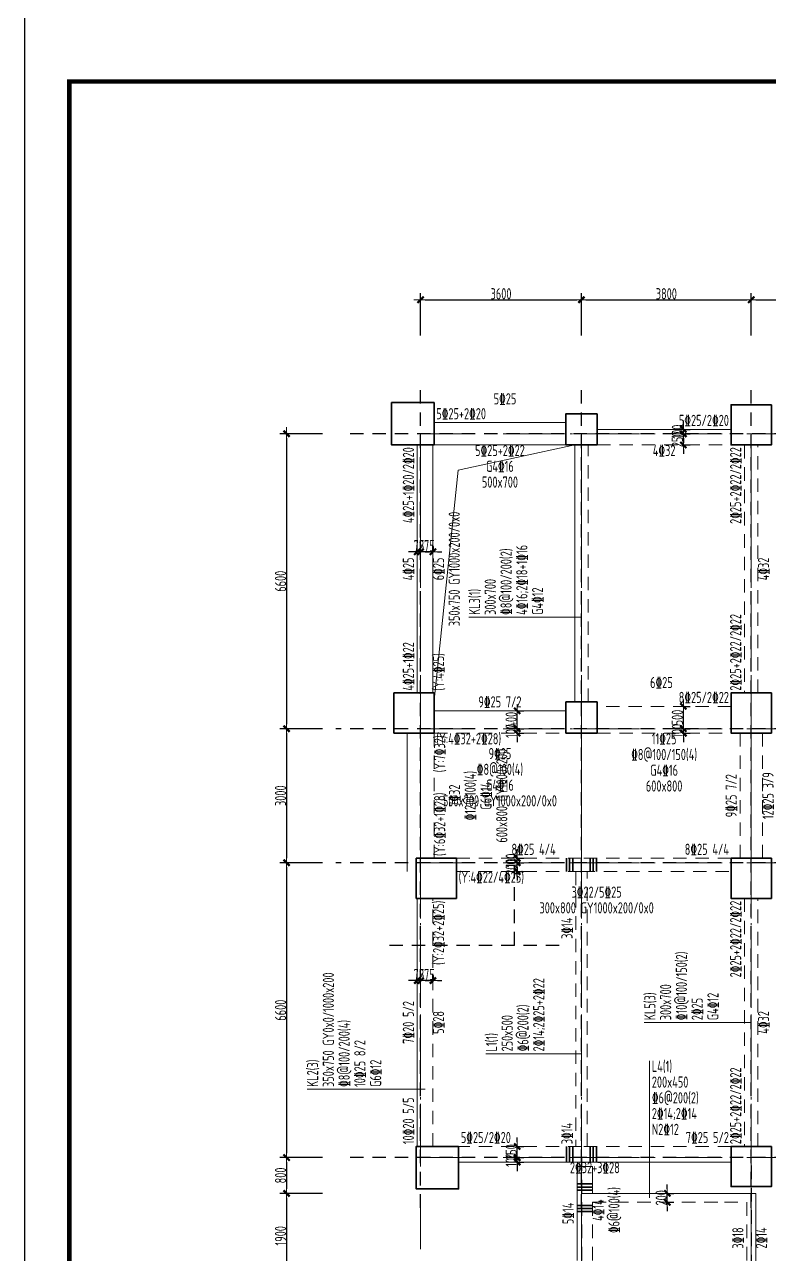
# Model space of a CAD drawing. Header units: millimetres. Extents: x 539196 to 807275, y 431843 to 1156631.
# Drawn here: x 669890 to 686562, y 907693 to 935218 of the extents above; entities that cross this region are included whole.
import ezdxf
from ezdxf.enums import TextEntityAlignment as Align

# ---------------------------------------------------------------- set-up
doc = ezdxf.new("R2010")
doc.units = ezdxf.units.MM
doc.header["$MEASUREMENT"] = 0
for name, pattern in [('DOTE', [2.42, 2, -0.2, 0.02, -0.2]), ('点划线', [1850, 1200, -300, 50, -300]), ('虚线', [500, 300, -200])]:
    doc.linetypes.add(name, pattern=pattern)
doc.layers.add('DOTE', color=1, linetype='DOTE')
doc.layers.add('PUB_TITLE', color=4, linetype='Continuous')
for name, color, linetype, lineweight in [('尺寸标注-梁', 3, 'Continuous', 18), ('板洞边线', 253, 'Continuous', 18), ('梁原位标注', 7, 'Continuous', 18), ('梁名称编号', 2, 'Continuous', 18), ('梁标注引线', 2, 'Continuous', 18), ('梁附加箍筋', 1, 'Continuous', 35), ('梁集中标注', 2, 'Continuous', 18), ('砼柱', 2, 'Continuous', 35), ('砼梁', 4, 'Continuous', 18), ('轴线', 9, '点划线', 18), ('轴线标注', 3, 'Continuous', 18)]:
    doc.layers.add(name, color=color, linetype=linetype, lineweight=lineweight)
doc.styles.add('样式 1_yjk_yjk_yjk_yjk_yjk_yjk_yjk_yjk_yjk_yjk', font='yjkeng.shx', dxfattribs={"width": 0.7, "bigfont": 'yjkchn.shx'})
doc.dimstyles.new('盈建科结构_yjk_yjk_yjk_yjk_yjk_yjk_yjk_yjk_yjk_yjk', dxfattribs={"dimscale": 100, "dimtxt": 2.5, "dimasz": 1, "dimexe": 1.5, "dimexo": 0.625, "dimgap": 0.1, "dimtad": 1, "dimdec": 0, "dimrnd": 1, "dimzin": 0, "dimdsep": 46, "dimtxsty": '样式 1_yjk_yjk_yjk_yjk_yjk_yjk_yjk_yjk_yjk_yjk', "dimblk": '_yjkbk', "dimblk1": 'ARCHTICK', "dimblk2": 'ARCHTICK', "dimcen": 0.09, "dimadec": 0, "dimazin": 0, "dimtfac": 1, "dimtdec": 4, "dimtix": 1, "dimtmove": 2, "dimatfit": 3, "dimfxl": 0, "dimtolj": 1, "dimtzin": 0, "dimarcsym": 0})

# ---------------------------------------------------------------- blocks, each defined once
blk = doc.blocks.new('_yjkbk')
blk.add_line((-1, 0), (1.5, 0))
blk.add_lwpolyline([(-0.7, -0.7, 0.5, 0.5, 0), (0.7, 0.7, 0.5, 0.5, 0)], format="xyseb")
blk = doc.blocks.new('*D325')
at = {"layer": 'Defpoints', "color": 0}
for p in [(680915, 909859), (680915, 909759), (680916, 909859)]:
    blk.add_point(p, dxfattribs=at)
at = {"layer": '尺寸标注-梁', "color": 0, "lineweight": -2}
for p, q in [((680916, 909959), (680916, 910059)), ((680915, 909859), (681066, 909859)), ((680915, 909759), (681066, 909759)), ((680916, 909759), (680916, 909859)), ((680916, 909659), (680916, 909559))]:
    blk.add_line(p, q, dxfattribs=at)
at = {"layer": '尺寸标注-梁', "color": 0, "lineweight": -2, "xscale": 100, "yscale": 100, "zscale": 100}
for p, rotation in [((680916, 909859), 270), ((680916, 909759), 90)]:
    blk.add_blockref('_yjkbk', p, dxfattribs=dict(at, rotation=rotation))
at = {"layer": '尺寸标注-梁', "color": 0, "insert": (680781, 909809), "char_height": 250, "attachment_point": 5, "rotation": 90, "style": '样式 1_yjk_yjk_yjk_yjk_yjk_yjk_yjk_yjk_yjk_yjk'}
blk.add_mtext('\\A1;100', dxfattribs=at)
blk = doc.blocks.new('_ARCHTICK')
at = {"color": 0, "linetype": 'ByBlock', "const_width": 0.15}
blk.add_lwpolyline([(-0.5, -0.5), (0.5, 0.5)], dxfattribs=at)
blk = doc.blocks.new('*D326')
at = {"layer": 'Defpoints', "color": 0}
for p in [(680915, 910109), (680916, 910109), (680915, 909859)]:
    blk.add_point(p, dxfattribs=at)
at = {"layer": '尺寸标注-梁', "color": 0, "lineweight": -2}
for p, q in [((680916, 910209), (680916, 910309)), ((680915, 910109), (681066, 910109)), ((680916, 909859), (680916, 910109)), ((680915, 909859), (681066, 909859)), ((680916, 909759), (680916, 909659))]:
    blk.add_line(p, q, dxfattribs=at)
at = {"layer": '尺寸标注-梁', "color": 0, "lineweight": -2, "xscale": 100, "yscale": 100, "zscale": 100}
for p, rotation in [((680916, 910109), 270), ((680916, 909859), 90)]:
    blk.add_blockref('_yjkbk', p, dxfattribs=dict(at, rotation=rotation))
at = {"layer": '尺寸标注-梁', "color": 0, "insert": (680781, 909984), "char_height": 250, "attachment_point": 5, "rotation": 90, "style": '样式 1_yjk_yjk_yjk_yjk_yjk_yjk_yjk_yjk_yjk_yjk'}
blk.add_mtext('\\A1;250', dxfattribs=at)
blk = doc.blocks.new('*D327')
at = {"layer": 'Defpoints', "color": 0}
for p in [(678755, 913820), (678755, 913819), (679030, 913819)]:
    blk.add_point(p, dxfattribs=at)
at = {"layer": '尺寸标注-梁', "color": 0, "lineweight": -2}
for p, q in [((678755, 913819), (678755, 913970)), ((679030, 913819), (679030, 913970)), ((678655, 913820), (678555, 913820)), ((679030, 913820), (678755, 913820)), ((679130, 913820), (679230, 913820))]:
    blk.add_line(p, q, dxfattribs=at)
at = {"layer": '尺寸标注-梁', "color": 0, "lineweight": -2, "xscale": 100, "yscale": 100, "zscale": 100}
blk.add_blockref('_yjkbk', (678755, 913820), dxfattribs=at)
at = {"layer": '尺寸标注-梁', "color": 0, "lineweight": -2, "xscale": 100, "yscale": 100, "zscale": 100, "rotation": 180}
blk.add_blockref('_yjkbk', (679030, 913820), dxfattribs=at)
at = {"layer": '尺寸标注-梁', "color": 0, "insert": (678893, 913955), "char_height": 250, "attachment_point": 5, "style": '样式 1_yjk_yjk_yjk_yjk_yjk_yjk_yjk_yjk_yjk_yjk'}
blk.add_mtext('\\A1;275', dxfattribs=at)
blk = doc.blocks.new('*D328')
at = {"layer": 'Defpoints', "color": 0}
for p in [(678680, 913820), (678680, 913819), (678755, 913819)]:
    blk.add_point(p, dxfattribs=at)
at = {"layer": '尺寸标注-梁', "color": 0, "lineweight": -2}
for p, q in [((678680, 913819), (678680, 913970)), ((678755, 913819), (678755, 913970)), ((678580, 913820), (678480, 913820)), ((678755, 913820), (678680, 913820)), ((678855, 913820), (678955, 913820))]:
    blk.add_line(p, q, dxfattribs=at)
at = {"layer": '尺寸标注-梁', "color": 0, "lineweight": -2, "xscale": 100, "yscale": 100, "zscale": 100}
blk.add_blockref('_yjkbk', (678680, 913820), dxfattribs=at)
at = {"layer": '尺寸标注-梁', "color": 0, "lineweight": -2, "xscale": 100, "yscale": 100, "zscale": 100, "rotation": 180}
blk.add_blockref('_yjkbk', (678755, 913820), dxfattribs=at)
at = {"layer": '尺寸标注-梁', "color": 0, "insert": (678718, 913955), "char_height": 250, "attachment_point": 5, "style": '样式 1_yjk_yjk_yjk_yjk_yjk_yjk_yjk_yjk_yjk_yjk'}
blk.add_mtext('\\A1;75', dxfattribs=at)
blk = doc.blocks.new('*D329')
at = {"layer": 'Defpoints', "color": 0}
for p in [(678755, 923420), (678755, 923419), (679030, 923419)]:
    blk.add_point(p, dxfattribs=at)
at = {"layer": '尺寸标注-梁', "color": 0, "lineweight": -2}
for p, q in [((678755, 923419), (678755, 923570)), ((679030, 923419), (679030, 923570)), ((678655, 923420), (678555, 923420)), ((679030, 923420), (678755, 923420)), ((679130, 923420), (679230, 923420))]:
    blk.add_line(p, q, dxfattribs=at)
at = {"layer": '尺寸标注-梁', "color": 0, "lineweight": -2, "xscale": 100, "yscale": 100, "zscale": 100}
blk.add_blockref('_yjkbk', (678755, 923420), dxfattribs=at)
at = {"layer": '尺寸标注-梁', "color": 0, "lineweight": -2, "xscale": 100, "yscale": 100, "zscale": 100, "rotation": 180}
blk.add_blockref('_yjkbk', (679030, 923420), dxfattribs=at)
at = {"layer": '尺寸标注-梁', "color": 0, "insert": (678893, 923555), "char_height": 250, "attachment_point": 5, "style": '样式 1_yjk_yjk_yjk_yjk_yjk_yjk_yjk_yjk_yjk_yjk'}
blk.add_mtext('\\A1;275', dxfattribs=at)
blk = doc.blocks.new('*D330')
at = {"layer": 'Defpoints', "color": 0}
for p in [(678680, 923420), (678680, 923419), (678755, 923419)]:
    blk.add_point(p, dxfattribs=at)
at = {"layer": '尺寸标注-梁', "color": 0, "lineweight": -2}
for p, q in [((678680, 923419), (678680, 923570)), ((678755, 923419), (678755, 923570)), ((678580, 923420), (678480, 923420)), ((678755, 923420), (678680, 923420)), ((678855, 923420), (678955, 923420))]:
    blk.add_line(p, q, dxfattribs=at)
at = {"layer": '尺寸标注-梁', "color": 0, "lineweight": -2, "xscale": 100, "yscale": 100, "zscale": 100}
blk.add_blockref('_yjkbk', (678680, 923420), dxfattribs=at)
at = {"layer": '尺寸标注-梁', "color": 0, "lineweight": -2, "xscale": 100, "yscale": 100, "zscale": 100, "rotation": 180}
blk.add_blockref('_yjkbk', (678755, 923420), dxfattribs=at)
at = {"layer": '尺寸标注-梁', "color": 0, "insert": (678718, 923555), "char_height": 250, "attachment_point": 5, "style": '样式 1_yjk_yjk_yjk_yjk_yjk_yjk_yjk_yjk_yjk_yjk'}
blk.add_mtext('\\A1;75', dxfattribs=at)
blk = doc.blocks.new('*D331')
at = {"layer": 'Defpoints', "color": 0}
for p in [(680915, 919459), (680915, 919359), (680916, 919459)]:
    blk.add_point(p, dxfattribs=at)
at = {"layer": '尺寸标注-梁', "color": 0, "lineweight": -2}
for p, q in [((680916, 919559), (680916, 919659)), ((680915, 919459), (681066, 919459)), ((680915, 919359), (681066, 919359)), ((680916, 919359), (680916, 919459)), ((680916, 919259), (680916, 919159))]:
    blk.add_line(p, q, dxfattribs=at)
at = {"layer": '尺寸标注-梁', "color": 0, "lineweight": -2, "xscale": 100, "yscale": 100, "zscale": 100}
for p, rotation in [((680916, 919459), 270), ((680916, 919359), 90)]:
    blk.add_blockref('_yjkbk', p, dxfattribs=dict(at, rotation=rotation))
at = {"layer": '尺寸标注-梁', "color": 0, "insert": (680781, 919409), "char_height": 250, "attachment_point": 5, "rotation": 90, "style": '样式 1_yjk_yjk_yjk_yjk_yjk_yjk_yjk_yjk_yjk_yjk'}
blk.add_mtext('\\A1;100', dxfattribs=at)
blk = doc.blocks.new('*D332')
at = {"layer": 'Defpoints', "color": 0}
for p in [(680915, 919859), (680916, 919859), (680915, 919459)]:
    blk.add_point(p, dxfattribs=at)
at = {"layer": '尺寸标注-梁', "color": 0, "lineweight": -2}
for p, q in [((680915, 919859), (681066, 919859)), ((680916, 919559), (680916, 919759)), ((680915, 919459), (681066, 919459))]:
    blk.add_line(p, q, dxfattribs=at)
at = {"layer": '尺寸标注-梁', "color": 0, "lineweight": -2, "xscale": 100, "yscale": 100, "zscale": 100}
for p, rotation in [((680916, 919859), 90), ((680916, 919459), 270)]:
    blk.add_blockref('_yjkbk', p, dxfattribs=dict(at, rotation=rotation))
at = {"layer": '尺寸标注-梁', "color": 0, "insert": (680781, 919659), "char_height": 250, "attachment_point": 5, "rotation": 90, "style": '样式 1_yjk_yjk_yjk_yjk_yjk_yjk_yjk_yjk_yjk_yjk'}
blk.add_mtext('\\A1;400', dxfattribs=at)
blk = doc.blocks.new('*D333')
at = {"layer": 'Defpoints', "color": 0}
for p in [(680915, 916459), (680916, 916459), (680915, 916259)]:
    blk.add_point(p, dxfattribs=at)
at = {"layer": '尺寸标注-梁', "color": 0, "lineweight": -2}
for p, q in [((680916, 916559), (680916, 916659)), ((680915, 916459), (681066, 916459)), ((680916, 916259), (680916, 916459)), ((680915, 916259), (681066, 916259)), ((680916, 916159), (680916, 916059))]:
    blk.add_line(p, q, dxfattribs=at)
at = {"layer": '尺寸标注-梁', "color": 0, "lineweight": -2, "xscale": 100, "yscale": 100, "zscale": 100}
for p, rotation in [((680916, 916459), 270), ((680916, 916259), 90)]:
    blk.add_blockref('_yjkbk', p, dxfattribs=dict(at, rotation=rotation))
at = {"layer": '尺寸标注-梁', "color": 0, "insert": (680781, 916359), "char_height": 250, "attachment_point": 5, "rotation": 90, "style": '样式 1_yjk_yjk_yjk_yjk_yjk_yjk_yjk_yjk_yjk_yjk'}
blk.add_mtext('\\A1;200', dxfattribs=at)
blk = doc.blocks.new('*D334')
at = {"layer": 'Defpoints', "color": 0}
for p in [(680915, 916559), (680915, 916459), (680916, 916559)]:
    blk.add_point(p, dxfattribs=at)
at = {"layer": '尺寸标注-梁', "color": 0, "lineweight": -2}
for p, q in [((680916, 916659), (680916, 916759)), ((680915, 916559), (681066, 916559)), ((680915, 916459), (681066, 916459)), ((680916, 916459), (680916, 916559)), ((680916, 916359), (680916, 916259))]:
    blk.add_line(p, q, dxfattribs=at)
at = {"layer": '尺寸标注-梁', "color": 0, "lineweight": -2, "xscale": 100, "yscale": 100, "zscale": 100}
for p, rotation in [((680916, 916559), 270), ((680916, 916459), 90)]:
    blk.add_blockref('_yjkbk', p, dxfattribs=dict(at, rotation=rotation))
at = {"layer": '尺寸标注-梁', "color": 0, "insert": (680781, 916509), "char_height": 250, "attachment_point": 5, "rotation": 90, "style": '样式 1_yjk_yjk_yjk_yjk_yjk_yjk_yjk_yjk_yjk_yjk'}
blk.add_mtext('\\A1;100', dxfattribs=at)
blk = doc.blocks.new('*D335')
at = {"layer": 'Defpoints', "color": 0}
for p in [(684635, 919459), (684635, 919359), (684636, 919459)]:
    blk.add_point(p, dxfattribs=at)
at = {"layer": '尺寸标注-梁', "color": 0, "lineweight": -2}
for p, q in [((684636, 919559), (684636, 919659)), ((684635, 919459), (684786, 919459)), ((684635, 919359), (684786, 919359)), ((684636, 919359), (684636, 919459)), ((684636, 919259), (684636, 919159))]:
    blk.add_line(p, q, dxfattribs=at)
at = {"layer": '尺寸标注-梁', "color": 0, "lineweight": -2, "xscale": 100, "yscale": 100, "zscale": 100}
for p, rotation in [((684636, 919459), 270), ((684636, 919359), 90)]:
    blk.add_blockref('_yjkbk', p, dxfattribs=dict(at, rotation=rotation))
at = {"layer": '尺寸标注-梁', "color": 0, "insert": (684501, 919409), "char_height": 250, "attachment_point": 5, "rotation": 90, "style": '样式 1_yjk_yjk_yjk_yjk_yjk_yjk_yjk_yjk_yjk_yjk'}
blk.add_mtext('\\A1;100', dxfattribs=at)
blk = doc.blocks.new('*D336')
at = {"layer": 'Defpoints', "color": 0}
for p in [(684635, 919959), (684636, 919959), (684635, 919459)]:
    blk.add_point(p, dxfattribs=at)
at = {"layer": '尺寸标注-梁', "color": 0, "lineweight": -2}
for p, q in [((684635, 919959), (684786, 919959)), ((684636, 919559), (684636, 919859)), ((684635, 919459), (684786, 919459))]:
    blk.add_line(p, q, dxfattribs=at)
at = {"layer": '尺寸标注-梁', "color": 0, "lineweight": -2, "xscale": 100, "yscale": 100, "zscale": 100}
for p, rotation in [((684636, 919959), 90), ((684636, 919459), 270)]:
    blk.add_blockref('_yjkbk', p, dxfattribs=dict(at, rotation=rotation))
at = {"layer": '尺寸标注-梁', "color": 0, "insert": (684501, 919709), "char_height": 250, "attachment_point": 5, "rotation": 90, "style": '样式 1_yjk_yjk_yjk_yjk_yjk_yjk_yjk_yjk_yjk_yjk'}
blk.add_mtext('\\A1;500', dxfattribs=at)
blk = doc.blocks.new('*D337')
at = {"layer": 'Defpoints', "color": 0}
for p in [(684635, 926059), (684636, 926059), (684635, 925809)]:
    blk.add_point(p, dxfattribs=at)
at = {"layer": '尺寸标注-梁', "color": 0, "lineweight": -2}
for p, q in [((684636, 926159), (684636, 926259)), ((684635, 926059), (684786, 926059)), ((684636, 925809), (684636, 926059)), ((684635, 925809), (684786, 925809)), ((684636, 925709), (684636, 925609))]:
    blk.add_line(p, q, dxfattribs=at)
at = {"layer": '尺寸标注-梁', "color": 0, "lineweight": -2, "xscale": 100, "yscale": 100, "zscale": 100}
for p, rotation in [((684636, 926059), 270), ((684636, 925809), 90)]:
    blk.add_blockref('_yjkbk', p, dxfattribs=dict(at, rotation=rotation))
at = {"layer": '尺寸标注-梁', "color": 0, "insert": (684501, 925934), "char_height": 250, "attachment_point": 5, "rotation": 90, "style": '样式 1_yjk_yjk_yjk_yjk_yjk_yjk_yjk_yjk_yjk_yjk'}
blk.add_mtext('\\A1;250', dxfattribs=at)
blk = doc.blocks.new('*D338')
at = {"layer": 'Defpoints', "color": 0}
for p in [(684635, 926159), (684635, 926059), (684636, 926159)]:
    blk.add_point(p, dxfattribs=at)
at = {"layer": '尺寸标注-梁', "color": 0, "lineweight": -2}
for p, q in [((684636, 926259), (684636, 926359)), ((684635, 926159), (684786, 926159)), ((684635, 926059), (684786, 926059)), ((684636, 926059), (684636, 926159)), ((684636, 925959), (684636, 925859))]:
    blk.add_line(p, q, dxfattribs=at)
at = {"layer": '尺寸标注-梁', "color": 0, "lineweight": -2, "xscale": 100, "yscale": 100, "zscale": 100}
for p, rotation in [((684636, 926159), 270), ((684636, 926059), 90)]:
    blk.add_blockref('_yjkbk', p, dxfattribs=dict(at, rotation=rotation))
at = {"layer": '尺寸标注-梁', "color": 0, "insert": (684501, 926109), "char_height": 250, "attachment_point": 5, "rotation": 90, "style": '样式 1_yjk_yjk_yjk_yjk_yjk_yjk_yjk_yjk_yjk_yjk'}
blk.add_mtext('\\A1;100', dxfattribs=at)
blk = doc.blocks.new('*D363')
at = {"layer": 'Defpoints', "color": 0}
for p in [(684275, 909059), (684276, 909059), (684275, 908859)]:
    blk.add_point(p, dxfattribs=at)
at = {"layer": '尺寸标注-梁', "color": 0, "lineweight": -2}
for p, q in [((684276, 909159), (684276, 909259)), ((684275, 909059), (684426, 909059)), ((684276, 908859), (684276, 909059)), ((684275, 908859), (684426, 908859)), ((684276, 908759), (684276, 908659))]:
    blk.add_line(p, q, dxfattribs=at)
at = {"layer": '尺寸标注-梁', "color": 0, "lineweight": -2, "xscale": 100, "yscale": 100, "zscale": 100}
for p, rotation in [((684276, 909059), 270), ((684276, 908859), 90)]:
    blk.add_blockref('_yjkbk', p, dxfattribs=dict(at, rotation=rotation))
at = {"layer": '尺寸标注-梁', "color": 0, "insert": (684141, 908959), "char_height": 250, "attachment_point": 5, "rotation": 90, "style": '样式 1_yjk_yjk_yjk_yjk_yjk_yjk_yjk_yjk_yjk_yjk'}
blk.add_mtext('\\A1;200', dxfattribs=at)
blk = doc.blocks.new('*D384')
at = {"layer": 'Defpoints', "color": 0}
for p in [(682355, 929059), (678755, 926059), (682355, 926059)]:
    blk.add_point(p, dxfattribs=at)
at = {"layer": '轴线标注', "color": 0, "lineweight": -2}
for p, q in [((678755, 928259), (678755, 929209)), ((678855, 929059), (682255, 929059)), ((682355, 928259), (682355, 929209))]:
    blk.add_line(p, q, dxfattribs=at)
at = {"layer": '轴线标注', "color": 0, "lineweight": -2, "xscale": 100, "yscale": 100, "zscale": 100, "rotation": 180}
blk.add_blockref('_yjkbk', (678755, 929059), dxfattribs=at)
at = {"layer": '轴线标注', "color": 0, "lineweight": -2, "xscale": 100, "yscale": 100, "zscale": 100}
blk.add_blockref('_yjkbk', (682355, 929059), dxfattribs=at)
at = {"layer": '轴线标注', "color": 0, "insert": (680555, 929194), "char_height": 250, "attachment_point": 5, "style": '样式 1_yjk_yjk_yjk_yjk_yjk_yjk_yjk_yjk_yjk_yjk'}
blk.add_mtext('\\A1;3600', dxfattribs=at)
blk = doc.blocks.new('*D386')
at = {"layer": 'Defpoints', "color": 0}
for p in [(686155, 929059), (682355, 926059), (686155, 926059)]:
    blk.add_point(p, dxfattribs=at)
at = {"layer": '轴线标注', "color": 0, "lineweight": -2}
for p, q in [((682355, 928259), (682355, 929209)), ((682455, 929059), (686055, 929059)), ((686155, 928259), (686155, 929209))]:
    blk.add_line(p, q, dxfattribs=at)
at = {"layer": '轴线标注', "color": 0, "lineweight": -2, "xscale": 100, "yscale": 100, "zscale": 100, "rotation": 180}
blk.add_blockref('_yjkbk', (682355, 929059), dxfattribs=at)
at = {"layer": '轴线标注', "color": 0, "lineweight": -2, "xscale": 100, "yscale": 100, "zscale": 100}
blk.add_blockref('_yjkbk', (686155, 929059), dxfattribs=at)
at = {"layer": '轴线标注', "color": 0, "insert": (684255, 929194), "char_height": 250, "attachment_point": 5, "style": '样式 1_yjk_yjk_yjk_yjk_yjk_yjk_yjk_yjk_yjk_yjk'}
blk.add_mtext('\\A1;3800', dxfattribs=at)
blk = doc.blocks.new('*D388')
at = {"layer": 'Defpoints', "color": 0}
for p in [(688055, 929059), (686155, 926059), (688055, 926059)]:
    blk.add_point(p, dxfattribs=at)
at = {"layer": '轴线标注', "color": 0, "lineweight": -2}
for p, q in [((686155, 928259), (686155, 929209)), ((686255, 929059), (687955, 929059)), ((688055, 928259), (688055, 929209))]:
    blk.add_line(p, q, dxfattribs=at)
at = {"layer": '轴线标注', "color": 0, "lineweight": -2, "xscale": 100, "yscale": 100, "zscale": 100, "rotation": 180}
blk.add_blockref('_yjkbk', (686155, 929059), dxfattribs=at)
at = {"layer": '轴线标注', "color": 0, "lineweight": -2, "xscale": 100, "yscale": 100, "zscale": 100}
blk.add_blockref('_yjkbk', (688055, 929059), dxfattribs=at)
at = {"layer": '轴线标注', "color": 0, "insert": (687105, 929194), "char_height": 250, "attachment_point": 5, "style": '样式 1_yjk_yjk_yjk_yjk_yjk_yjk_yjk_yjk_yjk_yjk'}
blk.add_mtext('\\A1;1900', dxfattribs=at)
blk = doc.blocks.new('*D405')
at = {"layer": 'Defpoints', "color": 0}
for p in [(678755, 926059), (675755, 919459), (678755, 919459)]:
    blk.add_point(p, dxfattribs=at)
at = {"layer": '轴线标注', "color": 0, "lineweight": -2}
for p, q in [((676555, 926059), (675605, 926059)), ((675755, 925959), (675755, 919559)), ((676555, 919459), (675605, 919459))]:
    blk.add_line(p, q, dxfattribs=at)
at = {"layer": '轴线标注', "color": 0, "lineweight": -2, "xscale": 100, "yscale": 100, "zscale": 100}
for p, rotation in [((675755, 926059), 90), ((675755, 919459), 270)]:
    blk.add_blockref('_yjkbk', p, dxfattribs=dict(at, rotation=rotation))
at = {"layer": '轴线标注', "color": 0, "insert": (675620, 922759), "char_height": 250, "attachment_point": 5, "rotation": 90, "style": '样式 1_yjk_yjk_yjk_yjk_yjk_yjk_yjk_yjk_yjk_yjk'}
blk.add_mtext('\\A1;6600', dxfattribs=at)
blk = doc.blocks.new('*D407')
at = {"layer": 'Defpoints', "color": 0}
for p in [(678755, 919459), (675755, 916459), (678755, 916459)]:
    blk.add_point(p, dxfattribs=at)
at = {"layer": '轴线标注', "color": 0, "lineweight": -2}
for p, q in [((676555, 919459), (675605, 919459)), ((675755, 919359), (675755, 916559)), ((676555, 916459), (675605, 916459))]:
    blk.add_line(p, q, dxfattribs=at)
at = {"layer": '轴线标注', "color": 0, "lineweight": -2, "xscale": 100, "yscale": 100, "zscale": 100}
for p, rotation in [((675755, 919459), 90), ((675755, 916459), 270)]:
    blk.add_blockref('_yjkbk', p, dxfattribs=dict(at, rotation=rotation))
at = {"layer": '轴线标注', "color": 0, "insert": (675620, 917959), "char_height": 250, "attachment_point": 5, "rotation": 90, "style": '样式 1_yjk_yjk_yjk_yjk_yjk_yjk_yjk_yjk_yjk_yjk'}
blk.add_mtext('\\A1;3000', dxfattribs=at)
blk = doc.blocks.new('*D409')
at = {"layer": 'Defpoints', "color": 0}
for p in [(678755, 916459), (675755, 909859), (678755, 909859)]:
    blk.add_point(p, dxfattribs=at)
at = {"layer": '轴线标注', "color": 0, "lineweight": -2}
for p, q in [((676555, 916459), (675605, 916459)), ((675755, 916359), (675755, 909959)), ((676555, 909859), (675605, 909859))]:
    blk.add_line(p, q, dxfattribs=at)
at = {"layer": '轴线标注', "color": 0, "lineweight": -2, "xscale": 100, "yscale": 100, "zscale": 100}
for p, rotation in [((675755, 916459), 90), ((675755, 909859), 270)]:
    blk.add_blockref('_yjkbk', p, dxfattribs=dict(at, rotation=rotation))
at = {"layer": '轴线标注', "color": 0, "insert": (675620, 913159), "char_height": 250, "attachment_point": 5, "rotation": 90, "style": '样式 1_yjk_yjk_yjk_yjk_yjk_yjk_yjk_yjk_yjk_yjk'}
blk.add_mtext('\\A1;6600', dxfattribs=at)
blk = doc.blocks.new('*D411')
at = {"layer": 'Defpoints', "color": 0}
for p in [(678755, 909859), (675755, 909059), (678755, 909059)]:
    blk.add_point(p, dxfattribs=at)
at = {"layer": '轴线标注', "color": 0, "lineweight": -2}
for p, q in [((676555, 909859), (675605, 909859)), ((675755, 909759), (675755, 909159)), ((676555, 909059), (675605, 909059))]:
    blk.add_line(p, q, dxfattribs=at)
at = {"layer": '轴线标注', "color": 0, "lineweight": -2, "xscale": 100, "yscale": 100, "zscale": 100}
for p, rotation in [((675755, 909859), 90), ((675755, 909059), 270)]:
    blk.add_blockref('_yjkbk', p, dxfattribs=dict(at, rotation=rotation))
at = {"layer": '轴线标注', "color": 0, "insert": (675620, 909459), "char_height": 250, "attachment_point": 5, "rotation": 90, "style": '样式 1_yjk_yjk_yjk_yjk_yjk_yjk_yjk_yjk_yjk_yjk'}
blk.add_mtext('\\A1;800', dxfattribs=at)
blk = doc.blocks.new('*D413')
at = {"layer": 'Defpoints', "color": 0}
for p in [(678755, 909059), (675755, 907159), (678755, 907159)]:
    blk.add_point(p, dxfattribs=at)
at = {"layer": '轴线标注', "color": 0, "lineweight": -2}
for p, q in [((676555, 909059), (675605, 909059)), ((675755, 908959), (675755, 907259)), ((676555, 907159), (675605, 907159))]:
    blk.add_line(p, q, dxfattribs=at)
at = {"layer": '轴线标注', "color": 0, "lineweight": -2, "xscale": 100, "yscale": 100, "zscale": 100}
for p, rotation in [((675755, 909059), 90), ((675755, 907159), 270)]:
    blk.add_blockref('_yjkbk', p, dxfattribs=dict(at, rotation=rotation))
at = {"layer": '轴线标注', "color": 0, "insert": (675620, 908109), "char_height": 250, "attachment_point": 5, "rotation": 90, "style": '样式 1_yjk_yjk_yjk_yjk_yjk_yjk_yjk_yjk_yjk_yjk'}
blk.add_mtext('\\A1;1900', dxfattribs=at)
blk = doc.blocks.new('jzzw')
at = {"layer": 'DOTE', "color": 1, "linetype": '虚线'}
for p, q in [((913786, 872027), (913786, 890469)), ((913786, 872027), (913786, 890469)), ((917386, 872027), (917386, 890469)), ((921186, 872027), (921186, 890469)), ((952506, 889349), (912186, 889349)), ((952506, 889349), (912186, 889349)), ((952506, 889349), (912186, 889349)), ((952506, 889349), (912186, 889349)), ((952506, 882749), (911886, 882749)), ((952506, 879749), (911886, 879749)), ((915886, 877899), (915886, 879749)), ((916886, 877899), (912886, 877899)), ((952506, 873149), (912186, 873149)), ((917386, 873149), (917386, 834829)), ((921186, 872969), (921186, 834829))]:
    blk.add_line(p, q, dxfattribs=at)

msp = doc.modelspace()

# ---------------------------------------------------------------- linework, layer by layer
at = {"layer": 'PUB_TITLE'}
msp.add_lwpolyline([(669890.4, 852343), (729290.4, 852343), (729290.4, 936443), (669890.4, 936443)], close=True, dxfattribs=at)
at = {"layer": 'PUB_TITLE', "const_width": 100}
msp.add_lwpolyline([(670890.4, 853343), (728290.4, 853343), (728290.4, 933943), (670890.4, 933943)], close=True, dxfattribs=at)
at = {"layer": '板洞边线'}
for p, q in [((682205.4, 925809.2), (679591.7, 925248)), ((679591.7, 925248), (679055.4, 920099.3)), ((679055.4, 920259.2), (679030.4, 920259.2)), ((679055.4, 920099.3), (679055.4, 920259.2))]:
    msp.add_line(p, q, dxfattribs=at)
at = {"layer": '梁标注引线'}
for p, q in [((682355.4, 921955.4), (679836.9, 921955.4)), ((686155.4, 912884.2), (683761.9, 912884.2)), ((682355.4, 912185.2), (680214.7, 912185.2)), ((683880.4, 908959.2), (683880.4, 912027.7)), ((678855.4, 911390.5), (676211.9, 911390.5))]:
    msp.add_line(p, q, dxfattribs=at)
at = {"layer": '梁附加箍筋'}
for p, q in [((682020.4, 916259.2), (682020.4, 916559.2)), ((682090.4, 916259.2), (682090.4, 916559.2)), ((682160.4, 916259.2), (682160.4, 916559.2)), ((682550.4, 916259.2), (682550.4, 916559.2)), ((682620.4, 916259.2), (682620.4, 916559.2)), ((682690.4, 916259.2), (682690.4, 916559.2)), ((682020.4, 909759.2), (682020.4, 910109.2)), ((682090.4, 909759.2), (682090.4, 910109.2)), ((682160.4, 909759.2), (682160.4, 910109.2)), ((682550.4, 909759.2), (682550.4, 910109.2)), ((682620.4, 909759.2), (682620.4, 910109.2)), ((682690.4, 909759.2), (682690.4, 910109.2)), ((682605.4, 909269.2), (682255.4, 909269.2)), ((682605.4, 909199.2), (682255.4, 909199.2)), ((682605.4, 909129.2), (682255.4, 909129.2)), ((682605.4, 908789.2), (682255.4, 908789.2)), ((682605.4, 908719.2), (682255.4, 908719.2)), ((682605.4, 908649.2), (682255.4, 908649.2))]:
    msp.add_line(p, q, dxfattribs=at)
at = {"layer": '砼柱'}
for points in [[(679055.4, 926759.2), (678105.4, 926759.2), (678105.4, 925809.2), (679055.4, 925809.2)], [(682705.4, 926509.2), (682005.4, 926509.2), (682005.4, 925809.2), (682705.4, 925809.2)], [(686605.4, 926709.2), (685705.4, 926709.2), (685705.4, 925809.2), (686605.4, 925809.2)], [(679055.4, 920259.2), (678155.4, 920259.2), (678155.4, 919359.2), (679055.4, 919359.2)], [(686605.4, 920259.2), (685705.4, 920259.2), (685705.4, 919359.2), (686605.4, 919359.2)], [(682705.4, 920059.2), (682005.4, 920059.2), (682005.4, 919359.2), (682705.4, 919359.2)], [(679555.4, 916559.2), (678655.4, 916559.2), (678655.4, 915659.2), (679555.4, 915659.2)], [(686605.4, 916559.2), (685705.4, 916559.2), (685705.4, 915659.2), (686605.4, 915659.2)], [(679605.4, 910109.2), (678655.4, 910109.2), (678655.4, 909159.2), (679605.4, 909159.2)], [(686605.4, 910109.2), (685705.4, 910109.2), (685705.4, 909209.2), (686605.4, 909209.2)]]:
    msp.add_lwpolyline(points, close=True, dxfattribs=at)
at = {"layer": '砼梁'}
for p, q in [((682005.4, 926309.2), (679055.4, 926309.2)), ((685705.4, 926159.2), (682705.4, 926159.2)), ((678680.4, 925809.2), (678680.4, 920259.2)), ((679030.4, 920259.2), (679030.4, 925809.2)), ((679055.4, 925809.2), (682005.4, 925809.2)), ((682205.4, 925809.2), (682205.4, 920059.2)), ((682005.4, 919859.2), (679055.4, 919859.2)), ((678455.4, 919359.2), (678455.4, 916259.2)), ((678680.4, 915659.2), (678680.4, 910109.2)), ((679605.4, 909759.2), (682355.4, 909759.2)), ((682355.4, 909759.2), (685705.4, 909759.2)), ((682255.4, 909659.2), (682255.4, 909059.2)), ((682605.4, 909659.2), (682255.4, 909659.2)), ((682605.4, 909059.2), (682605.4, 909659.2)), ((682255.4, 909059.2), (682255.4, 907559.2)), ((685555.4, 909059.2), (682605.4, 909059.2)), ((686255.4, 909059.2), (685555.4, 909059.2)), ((686255.4, 907259.2), (686255.4, 909059.2))]:
    msp.add_line(p, q, dxfattribs=at)
at = {"layer": '砼梁', "linetype": '虚线'}
for p, q in [((682505.4, 920059.2), (682505.4, 925809.2)), ((682705.4, 925809.2), (685705.4, 925809.2)), ((686005.4, 925809.2), (686005.4, 920259.2)), ((686305.4, 920259.2), (686305.4, 925809.2)), ((685705.4, 919959.2), (682705.4, 919959.2)), ((679055.4, 916559.2), (679055.4, 919359.2)), ((679055.4, 919359.2), (682005.4, 919359.2)), ((682705.4, 919359.2), (685705.4, 919359.2)), ((685905.4, 919359.2), (685905.4, 916559.2)), ((686405.4, 916559.2), (686405.4, 919359.2)), ((682355.4, 916559.2), (679555.4, 916559.2)), ((685705.4, 916559.2), (682355.4, 916559.2)), ((679555.4, 916259.2), (682355.4, 916259.2)), ((682230.4, 916259.2), (682230.4, 910109.2)), ((682355.5, 916259.2), (685705.4, 916259.2)), ((682480.4, 910109.2), (682480.4, 916259.2)), ((679030.4, 910109.2), (679030.4, 915659.2)), ((686005.4, 915659.2), (686005.4, 910109.2)), ((686305.4, 910109.2), (686305.4, 915659.2)), ((682355.4, 910109.2), (679605.4, 910109.2)), ((685705.4, 910109.2), (682355.5, 910109.2)), ((682605.4, 907559.2), (682605.4, 909059.2)), ((682605.4, 908859.2), (685555.4, 908859.2)), ((685555.4, 908859.2), (686055.4, 908859.2)), ((686055.4, 908859.2), (686055.4, 907259.2))]:
    msp.add_line(p, q, dxfattribs=at)
at = {"layer": '轴线'}
for p, q in [((678755.4, 919459.2), (678755.4, 926059.2)), ((678755.4, 926059.2), (682355.4, 926059.2)), ((678755.4, 872659.2), (678755.4, 926059.2)), ((678755.4, 926059.2), (716355.4, 926059.2)), ((682355.4, 919459.2), (682355.4, 926059.2)), ((682355.4, 926059.2), (686155.4, 926059.2)), ((682355.4, 872659.2), (682355.4, 926059.2)), ((686155.4, 919459.2), (686155.4, 926059.2)), ((686155.4, 926059.2), (689955.4, 926059.2)), ((686155.4, 872659.2), (686155.4, 926059.2)), ((678755.4, 916459.2), (678755.4, 919459.2)), ((678755.4, 919459.2), (682355.4, 919459.2)), ((678755.4, 919459.2), (716355.4, 919459.2)), ((682355.4, 916459.2), (682355.4, 919459.2)), ((682355.4, 919459.2), (686155.4, 919459.2)), ((686155.4, 916459.2), (686155.4, 919459.2)), ((686155.4, 919459.2), (689955.4, 919459.2)), ((678755.4, 909859.2), (678755.4, 916459.2)), ((678755.4, 916459.2), (682355.4, 916459.2)), ((678755.4, 916459.2), (716355.4, 916459.2)), ((682355.4, 909859.2), (682355.4, 916459.2)), ((682355.4, 916459.2), (686155.4, 916459.2)), ((686155.4, 909859.2), (686155.4, 916459.2)), ((686155.4, 916459.2), (689955.4, 916459.2)), ((678755.4, 909859.2), (682355.4, 909859.2)), ((678755.4, 909859.2), (716355.4, 909859.2)), ((682355.4, 909859.2), (686155.4, 909859.2)), ((686155.4, 909859.2), (689955.4, 909859.2)), ((682355.4, 909059.2), (682355.4, 909659.2)), ((682355.4, 907159.2), (682355.4, 909059.2)), ((682355.4, 909059.2), (685555.4, 909059.2)), ((682355.4, 909059.2), (686155.4, 909059.2)), ((685555.4, 909059.2), (686155.4, 909059.2)), ((686155.4, 907159.2), (686155.4, 909059.2))]:
    msp.add_line(p, q, dxfattribs=at)

# ---------------------------------------------------------------- block references
msp.add_blockref('jzzw', (-235030.4, 36710.3))

# ---------------------------------------------------------------- texts
at = {"layer": '梁原位标注', "linetype": 'Continuous', "style": '样式 1_yjk_yjk_yjk_yjk_yjk_yjk_yjk_yjk_yjk_yjk', "width": 0.7}
for s, p in [('5\x8425', (680643.3, 926641.7)), ('6\x8425', (684144.5, 920291.7)), ('9\x8425 7/2', (680530.4, 919859.2))]:
    msp.add_text(s, height=250, dxfattribs=at).set_placement(p, align=Align.BOTTOM_CENTER)
for s, p in [('5\x8425+2\x8420', (679105.4, 926309.2)), ('8\x8425 4/4', (680788.7, 916559.2)), ('5\x8425/2\x8420', (679655.4, 910109.2))]:
    msp.add_text(s, height=250, dxfattribs=at).set_placement(p, align=Align.BOTTOM_LEFT)
for s, p in [('5\x8425/2\x8420', (685655.4, 926159.2)), ('8\x8425/2\x8422', (685655.4, 919959.2)), ('8\x8425 4/4', (685655.4, 916559.2)), ('7\x8425 5/2', (685655.4, 910109.2))]:
    msp.add_text(s, height=250, dxfattribs=at).set_placement(p, align=Align.BOTTOM_RIGHT)
for s, p in [('4\x8425+1\x8420/2\x8420', (678680.4, 925759.2)), ('2\x8425+2\x8422/2\x8422', (686005.4, 925759.2)), ('2\x8425+2\x8422/2\x8422', (686005.4, 915609.2)), ('3\x8414', (682230.4, 915231.5))]:
    msp.add_text(s, height=250, rotation=90, dxfattribs=at).set_placement(p, align=Align.BOTTOM_RIGHT)
for s, p in [('5\x8425+2\x8422', (680530.4, 925809.2)), ('4\x8432', (684205.4, 925809.2)), ('G4\x8416', (680530.4, 925456.5)), ('500x700', (680530.4, 925103.7)), ('11\x8425', (684205.4, 919359.2)), ('9\x8425', (680530.4, 919026.7)), ('\x848@100/150(4)', (684205.4, 919006.5)), ('\x848@100(4)', (680530.4, 918674)), ('G4\x8416', (684205.4, 918653.7)), ('G4\x8416', (680530.4, 918321.2)), ('600x800', (684205.4, 918301)), ('500x700 GY1000x200/0x0', (680530.4, 917968.5)), ('3\x8422/5\x8425', (682694.7, 915926.7)), ('300x800 GY1000x200/0x0', (682694.7, 915574)), ('2\x8432+3\x8428', (682655.4, 909759.2))]:
    msp.add_text(s, height=250, dxfattribs=at).set_placement(p, align=Align.TOP_CENTER)
for s, p in [('350x750 GY1000x200/0x0', (679383.2, 923034.2)), ('6\x8425', (679030.4, 923034.2)), ('4\x8432', (686305.4, 923034.2)), ('600x800 GY1000x200', (680446.2, 917959.2)), ('\x8412@100(4)', (679740.7, 917959.2)), ('G6\x8414', (680093.4, 917959.2)), ('12\x8425 3/9', (686405.4, 917959.2)), ('7\x8432', (679387.9, 917959.2)), ('5\x8428', (679030.4, 912884.2)), ('4\x8432', (686305.4, 912884.2)), ('\x846@100(4)', (682958.2, 908683.9)), ('4\x8414', (682605.4, 908683.9)), ('2\x8414', (686255.4, 908059.2))]:
    msp.add_text(s, height=250, rotation=90, dxfattribs=at).set_placement(p, align=Align.TOP_CENTER)
for s, p in [('4\x8425', (678680.4, 923034.2)), ('9\x8425 7/2', (685905.4, 917959.2)), ('7\x8420 5/2', (678680.4, 912884.2)), ('5\x8414', (682255.4, 908609.2)), ('3\x8418', (686055.4, 908059.2))]:
    msp.add_text(s, height=250, rotation=90, dxfattribs=at).set_placement(p, align=Align.BOTTOM_CENTER)
for s, p in [('2\x8425+2\x8422/2\x8422', (686005.4, 920309.2)), ('4\x8425+1\x8422', (678680.4, 920309.2)), ('2\x8425+2\x8422/2\x8422', (686005.4, 910159.2)), ('10\x8420 5/5', (678680.4, 910159.2)), ('3\x8414', (682230.4, 910159.2))]:
    msp.add_text(s, height=250, rotation=90, dxfattribs=at).set_placement(p, align=Align.BOTTOM_LEFT)
for s, p in [('(Y:4\x8425)', (679030.4, 920309.2)), ('(Y:6\x8432+1\x8428)', (679055.4, 916609.2))]:
    msp.add_text(s, height=250, rotation=90, dxfattribs=at).set_placement(p, align=Align.TOP_LEFT)
for s, p in [('(Y:4\x8432+2\x8428)', (679105.4, 919359.2)), ('(Y:4\x8422/4\x8425)', (679605.4, 916259.2))]:
    msp.add_text(s, height=250, dxfattribs=at).set_placement(p, align=Align.TOP_LEFT)
for s, p in [('(Y:7\x8432)', (679055.4, 919309.2)), ('(Y:2\x8432+2\x8425)', (679030.4, 915609.2))]:
    msp.add_text(s, height=250, rotation=90, dxfattribs=at).set_placement(p, align=Align.TOP_RIGHT)
at = {"layer": '梁名称编号', "linetype": 'Continuous', "style": '样式 1_yjk_yjk_yjk_yjk_yjk_yjk_yjk_yjk_yjk_yjk', "width": 0.7}
for s, p in [('KL3(1)', (679836.9, 922005.4)), ('KL5(3)', (683761.9, 912934.2)), ('L1(1)', (680214.7, 912235.2)), ('KL2(3)', (676211.9, 911440.5))]:
    msp.add_text(s, height=250, rotation=90, dxfattribs=at).set_placement(p, align=Align.TOP_LEFT)
msp.add_text('L4(1)', height=250, dxfattribs=at).set_placement((683930.4, 912027.7), align=Align.TOP_LEFT)
at = {"layer": '梁集中标注', "linetype": 'Continuous', "style": '样式 1_yjk_yjk_yjk_yjk_yjk_yjk_yjk_yjk_yjk_yjk', "width": 0.7}
for s, p in [('4\x8416;2\x8418+1\x8416', (680895.2, 922005.4)), ('\x848@100/200(2)', (680542.4, 922005.4)), ('300x700', (680189.7, 922005.4)), ('G4\x8412', (681247.9, 922005.4)), ('\x8410@100/150(2)', (684467.4, 912934.2)), ('350x750 GY0x0/1000x200', (676564.7, 911440.5)), ('2\x8414;2\x8425+2\x8422', (681272.9, 912235.2)), ('300x700', (684114.7, 912934.2)), ('2\x8425', (684820.2, 912934.2)), ('G4\x8412', (685172.9, 912934.2)), ('250x500', (680567.4, 912235.2)), ('\x846@200(2)', (680920.2, 912235.2)), ('\x848@100/200(4)', (676917.4, 911440.5)), ('10\x8425 8/2', (677270.2, 911440.5)), ('G6\x8412', (677622.9, 911440.5))]:
    msp.add_text(s, height=250, rotation=90, dxfattribs=at).set_placement(p, align=Align.TOP_LEFT)
for s, p in [('200x450', (683930.4, 911675)), ('\x846@200(2)', (683930.4, 911322.2)), ('2\x8414;2\x8414', (683930.4, 910969.5)), ('N2\x8412', (683930.4, 910616.7))]:
    msp.add_text(s, height=250, dxfattribs=at).set_placement(p, align=Align.TOP_LEFT)

# ---------------------------------------------------------------- dimensions: what is measured, and where the dimension line sits
at = {"layer": '尺寸标注-梁'}
for p1, p2, picture, middle in [((684635.4, 926059.2), (684635.4, 926159.2), '*D338', (684501.4, 926109.2)), ((684635.4, 925809.2), (684635.4, 926059.2), '*D337', (684501.4, 925934.2)), ((678755.4, 923419.2), (678680.4, 923419.2), '*D330', (678717.9, 923555.2)), ((679030.4, 923419.2), (678755.4, 923419.2), '*D329', (678892.9, 923555.2)), ((680915.4, 919459.2), (680915.4, 919859.2), '*D332', (680781.4, 919659.2)), ((684635.4, 919459.2), (684635.4, 919959.2), '*D336', (684501.4, 919709.2)), ((680915.4, 919359.2), (680915.4, 919459.2), '*D331', (680781.4, 919409.2)), ((684635.4, 919359.2), (684635.4, 919459.2), '*D335', (684501.4, 919409.2)), ((680915.4, 916459.2), (680915.4, 916559.2), '*D334', (680781.4, 916509.2)), ((680915.4, 916259.2), (680915.4, 916459.2), '*D333', (680781.4, 916359.2)), ((678755.4, 913819.2), (678680.4, 913819.2), '*D328', (678717.9, 913955.2)), ((679030.4, 913819.2), (678755.4, 913819.2), '*D327', (678892.9, 913955.2)), ((680915.4, 909859.2), (680915.4, 910109.2), '*D326', (680781.4, 909984.2)), ((680915.4, 909759.2), (680915.4, 909859.2), '*D325', (680781.4, 909809.2)), ((684275.4, 908859.2), (684275.4, 909059.2), '*D363', (684141.4, 908959.2))]:
    dim = msp.add_aligned_dim(p1=p1, p2=p2, distance=-1, dimstyle='盈建科结构_yjk_yjk_yjk_yjk_yjk_yjk_yjk_yjk_yjk_yjk', override={"dimscale": 100, "dimtxt": 2.5, "dimasz": 1, "dimexe": 1.5, "dimexo": 0, "dimgap": 0.1, "dimtad": 1, "dimlfac": 1, "dimrnd": 5, "dimdle": 0, "dimfxlon": 0}, dxfattribs=at)
    dim.commit()
    dim.dimension.update_dxf_attribs({"geometry": picture, "text_midpoint": middle})
at = {"layer": '轴线标注'}
for p1, p2, distance, picture, middle in [((678755.4, 926059.2), (682355.4, 926059.2), 3000, '*D384', (680555.4, 929194.2)), ((682355.4, 926059.2), (686155.4, 926059.2), 3000, '*D386', (684255.4, 929194.2)), ((686155.4, 926059.2), (688055.4, 926059.2), 3000, '*D388', (687105.4, 929194.2)), ((678755.4, 926059.2), (678755.4, 919459.2), -3000, '*D405', (675620.4, 922759.2)), ((678755.4, 919459.2), (678755.4, 916459.2), -3000, '*D407', (675620.4, 917959.2)), ((678755.4, 916459.2), (678755.4, 909859.2), -3000, '*D409', (675620.4, 913159.2)), ((678755.4, 909859.2), (678755.4, 909059.2), -3000, '*D411', (675620.4, 909459.2)), ((678755.4, 909059.2), (678755.4, 907159.2), -3000, '*D413', (675620.4, 908109.2))]:
    dim = msp.add_aligned_dim(p1=p1, p2=p2, distance=distance, dimstyle='盈建科结构_yjk_yjk_yjk_yjk_yjk_yjk_yjk_yjk_yjk_yjk', override={"dimscale": 100, "dimtxt": 2.5, "dimasz": 1, "dimexe": 1.5, "dimexo": 22, "dimgap": 0.1, "dimtad": 1, "dimlfac": 1, "dimrnd": 5, "dimdle": 0, "dimfxlon": 0}, dxfattribs=at)
    dim.commit()
    dim.dimension.update_dxf_attribs({"geometry": picture, "text_midpoint": middle})

doc.saveas('drawing.dxf')
